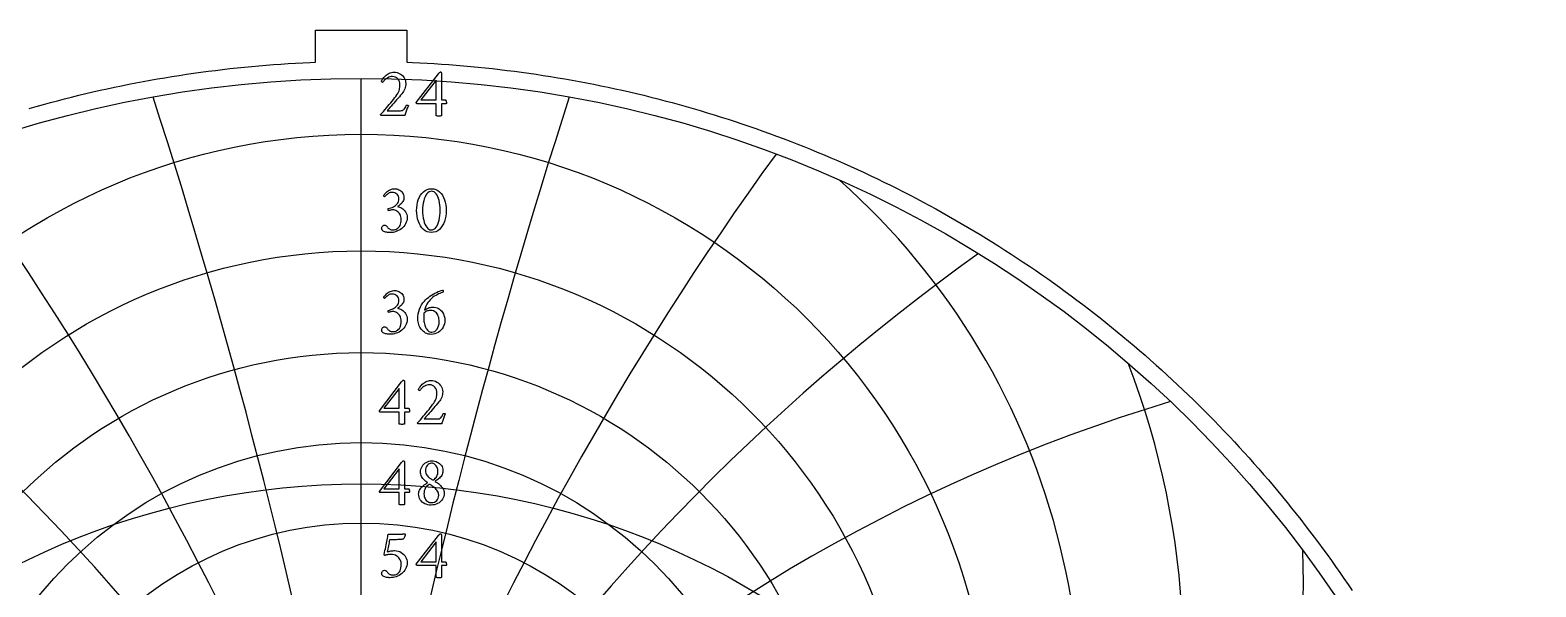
# Model space of a CAD drawing. Header units: millimetres. Extents: x -71 to 71, y -71 to 73.
# Drawn here: x -19.8 to 70.2, y 39.8 to 73.1 of the extents above; entities that cross this region are included whole.
import ezdxf

# ---------------------------------------------------------------- set-up
doc = ezdxf.new("R2010")
doc.units = ezdxf.units.MM
for name, color, linetype in [('CUT_OUTER', 1, 'Continuous'), ('ENGRAVE', 7, 'Continuous'), ('ENGRAVE_FINE', 8, 'Continuous'), ('TEXT', 5, 'Continuous')]:
    doc.layers.add(name, color=color, linetype=linetype)

msp = doc.modelspace()

# ---------------------------------------------------------------- linework, layer by layer
at = {"layer": 'CUT_OUTER'}
msp.add_lwpolyline([(-19.8362, 68.4019), (-19.4161, 68.5223), (-18.9953, 68.6401), (-18.5738, 68.7554), (-18.1515, 68.8681), (-17.7286, 68.9781), (-17.305, 69.0856), (-16.8808, 69.1905), (-16.456, 69.2928), (-16.0305, 69.3925), (-15.6044, 69.4895), (-15.1777, 69.5839), (-14.7505, 69.6758), (-14.3227, 69.765), (-13.8943, 69.8515), (-13.4655, 69.9355), (-13.0361, 70.0168), (-12.6062, 70.0954), (-12.1759, 70.1715), (-11.7451, 70.2449), (-11.3139, 70.3156), (-10.8822, 70.3837), (-10.4501, 70.4492), (-10.0177, 70.5119), (-9.5848, 70.5721), (-9.1516, 70.6296), (-8.7181, 70.6844), (-8.2842, 70.7366), (-7.85, 70.7861), (-7.4155, 70.8329), (-6.9808, 70.8771), (-6.5458, 70.9186), (-6.1105, 70.9574), (-5.675, 70.9935), (-5.2393, 71.027), (-4.8034, 71.0578), (-4.3673, 71.086), (-3.931, 71.1114), (-3.4946, 71.1342), (-3.0581, 71.1543), (-2.73, 71.1674), (-2.73, 73.092), (2.73, 73.092), (2.73, 71.1674), (3.0581, 71.1543), (3.4946, 71.1342), (3.931, 71.1114), (4.3673, 71.086), (4.8034, 71.0578), (5.2393, 71.027), (5.675, 70.9935), (6.1105, 70.9574), (6.5458, 70.9186), (6.9808, 70.8771), (7.4155, 70.8329), (7.85, 70.7861), (8.2842, 70.7366), (8.7181, 70.6844), (9.1516, 70.6296), (9.5848, 70.5721), (10.0177, 70.5119), (10.4501, 70.4492), (10.8822, 70.3837), (11.3139, 70.3156), (11.7451, 70.2449), (12.1759, 70.1715), (12.6062, 70.0954), (13.0361, 70.0168), (13.4655, 69.9355), (13.8943, 69.8515), (14.3227, 69.765), (14.7505, 69.6758), (15.1777, 69.5839), (15.6044, 69.4895), (16.0305, 69.3925), (16.456, 69.2928), (16.8808, 69.1905), (17.305, 69.0856), (17.7286, 68.9781), (18.1515, 68.8681), (18.5738, 68.7554), (18.9953, 68.6401), (19.4161, 68.5223), (19.8362, 68.4019), (20.2555, 68.2789), (20.6741, 68.1533), (21.0919, 68.0252), (21.5089, 67.8945), (21.9251, 67.7612), (22.3404, 67.6254), (22.7549, 67.487), (23.1686, 67.3462), (23.5814, 67.2027), (23.9933, 67.0568), (24.4043, 66.9083), (24.8144, 66.7573), (25.2235, 66.6038), (25.6317, 66.4477), (26.039, 66.2892), (26.4452, 66.1282), (26.8505, 65.9647), (27.2547, 65.7987), (27.6579, 65.6302), (28.0601, 65.4593), (28.4612, 65.2859), (28.8613, 65.11), (29.2603, 64.9317), (29.6581, 64.7509), (30.0549, 64.5677), (30.4505, 64.3821), (30.8449, 64.1941), (31.2382, 64.0036), (31.6304, 63.8107), (32.0213, 63.6154), (32.4111, 63.4178), (32.7996, 63.2177), (33.1868, 63.0152), (33.5729, 62.8104), (33.9576, 62.6033), (34.3411, 62.3937), (34.7233, 62.1818), (35.1042, 61.9676), (35.4838, 61.751), (35.862, 61.5321), (36.2389, 61.3109), (36.6144, 61.0874), (36.9885, 60.8616), (37.3613, 60.6335), (37.7326, 60.4031), (38.1025, 60.1705), (38.471, 59.9355), (38.838, 59.6984), (39.2036, 59.4589), (39.5677, 59.2173), (39.9303, 58.9734), (40.2914, 58.7273), (40.651, 58.4789), (41.0091, 58.2284), (41.3656, 57.9757), (41.7205, 57.7208), (42.0739, 57.4637), (42.4257, 57.2044), (42.7759, 56.943), (43.1245, 56.6795), (43.4715, 56.4138), (43.8168, 56.146), (44.1605, 55.8761), (44.5025, 55.6041), (44.8428, 55.33), (45.1815, 55.0538), (45.5184, 54.7755), (45.8537, 54.4952), (46.1872, 54.2128), (46.519, 53.9284), (46.849, 53.642), (47.1773, 53.3535), (47.5037, 53.063), (47.8284, 52.7705), (48.1513, 52.4761), (48.4724, 52.1796), (48.7917, 51.8812), (49.1091, 51.5809), (49.4246, 51.2786), (49.7384, 50.9743), (50.0502, 50.6682), (50.3601, 50.3601), (50.6682, 50.0502), (50.9743, 49.7384), (51.2786, 49.4246), (51.5809, 49.1091), (51.8812, 48.7917), (52.1796, 48.4724), (52.4761, 48.1513), (52.7705, 47.8284), (53.063, 47.5037), (53.3535, 47.1773), (53.642, 46.849), (53.9284, 46.519), (54.2128, 46.1872), (54.4952, 45.8537), (54.7755, 45.5184), (55.0538, 45.1815), (55.33, 44.8428), (55.6041, 44.5025), (55.8761, 44.1605), (56.146, 43.8168), (56.4138, 43.4715), (56.6795, 43.1245), (56.943, 42.7759), (57.2044, 42.4257), (57.4637, 42.0739), (57.7208, 41.7205), (57.9757, 41.3656), (58.2284, 41.0091), (58.4789, 40.651), (58.7273, 40.2914), (58.9734, 39.9303), (59.2173, 39.5677)], dxfattribs=at)
at = {"layer": 'ENGRAVE'}
msp.add_lwpolyline([(0, -70.2), (0, 70.2)], dxfattribs=at)
for centre, radius in [((0, 0), 70.2), ((0, 29.172), 37.6888), ((0, 26.9182), 32.9679), ((0, 25.0933), 28.7098), ((0, 23.6101), 24.8134), ((0, 0), 45.9522), ((0, 22.4051), 21.2018)]:
    msp.add_circle(centre, radius, dxfattribs=at)
for centre, radius, start, end in [((0, 31.9775), 43.0096, 131.640882, 48.359118), ((0, 35.5109), 49.1225, 158.934283, 21.065717), ((0, 40.0341), 56.3066, 178.031366, 1.968634)]:
    msp.add_arc(centre, radius, start, end, dxfattribs=at)
at = {"layer": 'ENGRAVE_FINE'}
for centre, radius, start, end in [((-368.555, -45.9522), 374.2406, 4.150866, 17.902688), ((-368.555, -45.9522), 374.2406, 4.150866, 17.902688), ((368.555, -45.9522), 374.2406, 162.097312, 175.849134), ((368.555, -45.9522), 374.2406, 162.097312, 175.849134), ((-178.5481, -45.9522), 190.0069, 8.354592, 35.979906), ((-178.5481, -45.9522), 190.0069, 8.354592, 35.979906), ((178.5481, -45.9522), 190.0069, 144.020094, 171.645408), ((178.5481, -45.9522), 190.0069, 144.020094, 171.645408), ((-112.5594, -45.9522), 129.9724, 12.666469, 54.396525), ((-112.5594, -45.9522), 129.9724, 12.666469, 54.396525), ((112.5594, -45.9522), 129.9724, 125.603475, 167.333531), ((112.5594, -45.9522), 129.9724, 125.603475, 167.333531), ((-77.4475, -45.9522), 101.1006, 17.146853, 73.284845), ((-77.4475, -45.9522), 101.1006, 17.146853, 73.284845), ((77.4475, -45.9522), 101.1006, 106.715155, 162.853147), ((77.4475, -45.9522), 101.1006, 106.715155, 162.853147)]:
    msp.add_arc(centre, radius, start, end, dxfattribs=at)
at = {"layer": 'TEXT'}
for points in [[(2.8189, 68.5824), (2.7979, 68.5309), (2.7764, 68.476), (2.7543, 68.4177), (2.7318, 68.3561), (2.7094, 68.294), (2.6882, 68.2342), (2.6679, 68.1767), (2.6487, 68.1215), (2.6316, 68.072), (2.6176, 68.0312), (2.6067, 67.9993), (2.5989, 67.9762), (1.1957, 67.9762), (1.1893, 67.981), (1.1827, 67.9871), (1.1758, 67.9945), (1.1687, 68.0032), (1.1623, 68.0122), (1.1578, 68.0203), (1.1551, 68.0277), (1.1541, 68.0344), (1.2398, 68.1309), (1.3264, 68.2295), (1.4141, 68.3302), (1.5029, 68.4329), (1.5911, 68.5364), (1.6773, 68.6395), (1.7613, 68.7419), (1.8433, 68.8439), (1.9214, 68.9436), (1.9938, 69.039), (2.0605, 69.1304), (2.1215, 69.2176), (2.1782, 69.306), (2.2237, 69.3888), (2.2581, 69.4659), (2.2813, 69.5372), (2.2968, 69.6065), (2.3078, 69.6774), (2.3144, 69.7497), (2.3166, 69.8237), (2.3087, 69.9233), (2.2849, 70.0147), (2.2454, 70.0977), (2.19, 70.1724), (2.1224, 70.2342), (2.0462, 70.2783), (1.9615, 70.3048), (1.8682, 70.3136), (1.7899, 70.3092), (1.7167, 70.2959), (1.6487, 70.2739), (1.5859, 70.243), (1.5286, 70.2069), (1.4769, 70.1693), (1.431, 70.1301), (1.3908, 70.0894), (1.3565, 70.0505), (1.3285, 70.0167), (1.3067, 69.9882), (1.2912, 69.9649), (1.2786, 69.9665), (1.2657, 69.9716), (1.2526, 69.98), (1.2393, 69.9918), (1.2275, 70.0044), (1.219, 70.0152), (1.214, 70.0241), (1.2123, 70.0313), (1.2212, 70.0532), (1.2356, 70.0816), (1.2555, 70.1165), (1.2808, 70.1579), (1.3115, 70.2031), (1.3477, 70.2492), (1.3894, 70.2965), (1.4365, 70.3447), (1.4882, 70.3917), (1.5439, 70.435), (1.6034, 70.4747), (1.6669, 70.5108), (1.7342, 70.5408), (1.8054, 70.5622), (1.8806, 70.575), (1.9596, 70.5793), (2.0549, 70.5732), (2.1459, 70.5549), (2.2324, 70.5244), (2.3145, 70.4817), (2.3903, 70.4294), (2.4578, 70.3702), (2.5169, 70.3039), (2.5678, 70.2306), (2.6086, 70.1525), (2.6378, 70.0718), (2.6553, 69.9885), (2.6612, 69.9026), (2.6573, 69.8167), (2.6456, 69.7334), (2.6262, 69.6527), (2.5989, 69.5746), (2.5649, 69.4991), (2.5252, 69.4262), (2.4798, 69.3559), (2.4287, 69.2881), (2.3562, 69.1995), (2.2798, 69.1081), (2.1994, 69.0137), (2.1152, 68.9166), (2.0303, 68.8195), (1.9476, 68.7256), (1.8673, 68.6348), (1.7893, 68.5471), (1.7164, 68.4652), (1.6513, 68.3919), (1.594, 68.3272), (1.5444, 68.271), (2.3498, 68.271), (2.4073, 68.2758), (2.4593, 68.2902), (2.5059, 68.3142), (2.547, 68.3478), (2.5848, 68.3913), (2.6212, 68.4448), (2.6564, 68.5085), (2.6902, 68.5824), (2.6962, 68.5933), (2.7058, 68.601), (2.719, 68.6057), (2.7359, 68.6073), (2.7432, 68.6068), (2.7525, 68.6052), (2.7639, 68.6026), (2.7774, 68.599), (2.7909, 68.5948), (2.8023, 68.5907), (2.8117, 68.5865), (2.8189, 68.5824)], [(4.7328, 70.5876), (4.7483, 70.586), (4.7614, 70.5814), (4.7721, 70.5736), (4.7806, 70.5627), (4.7869, 70.5502), (4.7915, 70.5378), (4.7942, 70.5253), (4.7951, 70.5129), (4.7951, 68.9145), (5.0359, 68.9145), (5.046, 68.9114), (5.0556, 68.902), (5.0647, 68.8865), (5.0733, 68.8647), (5.0805, 68.8387), (5.0857, 68.8107), (5.0888, 68.7806), (5.0899, 68.7484), (5.0891, 68.7272), (5.0868, 68.709), (5.0829, 68.6939), (5.0774, 68.682), (4.7951, 68.682), (4.7951, 67.9721), (4.7934, 67.9714), (4.7884, 67.9695), (4.7799, 67.9662), (4.7681, 67.9617), (4.7488, 67.9572), (4.7178, 67.9539), (4.6751, 67.952), (4.6207, 67.9513), (4.5572, 67.9534), (4.5118, 67.9596), (4.4845, 67.97), (4.4754, 67.9845), (4.4754, 68.682), (3.3337, 68.682), (3.324, 68.6889), (3.3156, 68.6971), (3.3084, 68.7065), (3.3026, 68.7173), (3.2981, 68.7283), (3.2948, 68.7386), (3.2929, 68.748), (3.2922, 68.7567), (4.6124, 70.4838), (4.6239, 70.4972), (4.6374, 70.5123), (4.6529, 70.5293), (4.6706, 70.5482), (4.6885, 70.5654), (4.7048, 70.5777), (4.7196, 70.5851), (4.7328, 70.5876)], [(4.4754, 70.1019), (3.5662, 68.9145), (4.4754, 68.9145)], [(2.0218, 63.6045), (2.075, 63.6007), (2.1308, 63.5895), (2.1892, 63.5706), (2.2502, 63.5443), (2.3102, 63.5107), (2.3659, 63.4701), (2.4171, 63.4225), (2.464, 63.3679), (2.503, 63.3066), (2.5309, 63.2392), (2.5477, 63.1655), (2.5532, 63.0856), (2.5492, 63.0225), (2.5372, 62.962), (2.517, 62.9042), (2.4889, 62.8489), (2.4552, 62.7968), (2.4183, 62.7482), (2.3784, 62.7033), (2.3353, 62.6621), (2.2918, 62.6247), (2.2507, 62.5915), (2.2119, 62.5624), (2.1754, 62.5375), (2.2346, 62.5253), (2.2958, 62.5054), (2.3592, 62.4776), (2.4245, 62.4421), (2.4885, 62.3988), (2.5475, 62.3481), (2.6016, 62.2899), (2.6508, 62.2241), (2.6917, 62.1508), (2.7209, 62.07), (2.7384, 61.9816), (2.7442, 61.8857), (2.7386, 61.7844), (2.7219, 61.688), (2.694, 61.5966), (2.655, 61.51), (2.6067, 61.4291), (2.5512, 61.3543), (2.4884, 61.2858), (2.4183, 61.2236), (2.3424, 61.1679), (2.2621, 61.1192), (2.1774, 61.0776), (2.0883, 61.043), (1.9964, 61.0157), (1.9035, 60.9963), (1.8096, 60.9846), (1.7146, 60.9807), (1.6727, 60.9821), (1.6259, 60.9864), (1.5741, 60.9935), (1.5174, 61.0035), (1.4597, 61.0166), (1.4048, 61.0331), (1.3528, 61.0529), (1.3036, 61.0762), (1.2943, 61.0845), (1.2828, 61.0969), (1.2694, 61.1135), (1.2538, 61.1343), (1.2393, 61.1574), (1.2289, 61.181), (1.2226, 61.2051), (1.2206, 61.2298), (1.2238, 61.2713), (1.2335, 61.3087), (1.2498, 61.3419), (1.2725, 61.3709), (1.2993, 61.3945), (1.328, 61.4114), (1.3585, 61.4215), (1.3908, 61.4249), (1.4301, 61.4209), (1.465, 61.4088), (1.4955, 61.3887), (1.5216, 61.3606), (1.5456, 61.3293), (1.5698, 61.2998), (1.5943, 61.2722), (1.6191, 61.2464), (1.6496, 61.2195), (1.683, 61.1971), (1.7192, 61.1791), (1.7582, 61.1654), (1.7986, 61.1554), (1.8386, 61.1483), (1.8785, 61.144), (1.918, 61.1426), (1.9721, 61.1464), (2.0265, 61.1576), (2.0811, 61.1765), (2.136, 61.2028), (2.1888, 61.2378), (2.2372, 61.2827), (2.2812, 61.3375), (2.3208, 61.4021), (2.3534, 61.4775), (2.3768, 61.5645), (2.3908, 61.6632), (2.3955, 61.7736), (2.3908, 61.8542), (2.3768, 61.9298), (2.3534, 62.0006), (2.3208, 62.0663), (2.2807, 62.1264), (2.2351, 62.18), (2.1841, 62.2271), (2.1277, 62.2677), (2.0676, 62.3004), (2.0057, 62.3237), (1.942, 62.3377), (1.8765, 62.3424), (1.8432, 62.3411), (1.8096, 62.3372), (1.7757, 62.3307), (1.7416, 62.3217), (1.7093, 62.3121), (1.6809, 62.304), (1.6564, 62.2975), (1.6357, 62.2926), (1.6248, 62.31), (1.6171, 62.3289), (1.6124, 62.3494), (1.6108, 62.3715), (1.6113, 62.385), (1.6129, 62.3964), (1.6155, 62.4057), (1.6191, 62.413), (1.699, 62.434), (1.7769, 62.4597), (1.8527, 62.4901), (1.9263, 62.5251), (1.9955, 62.5652), (2.0576, 62.6107), (2.1128, 62.6617), (2.1609, 62.7181), (2.2, 62.7808), (2.2279, 62.8505), (2.2446, 62.9271), (2.2502, 63.0108), (2.2432, 63.0884), (2.2222, 63.1592), (2.1871, 63.2233), (2.1381, 63.2807), (2.0781, 63.3279), (2.0104, 63.3616), (1.9349, 63.3819), (1.8516, 63.3886), (1.7893, 63.3849), (1.7312, 63.3736), (1.6773, 63.3548), (1.6274, 63.3284), (1.5822, 63.2981), (1.5418, 63.2672), (1.5064, 63.2358), (1.4759, 63.2039), (1.4501, 63.1747), (1.4287, 63.1515), (1.4117, 63.1342), (1.3991, 63.1229), (1.3908, 63.1247), (1.3825, 63.1302), (1.3742, 63.1393), (1.3659, 63.152), (1.3586, 63.1665), (1.3534, 63.181), (1.3503, 63.1956), (1.3493, 63.2101), (1.3826, 63.2575), (1.4204, 63.304), (1.4625, 63.3498), (1.5091, 63.3948), (1.5598, 63.4377), (1.6145, 63.4768), (1.673, 63.5124), (1.7354, 63.5443), (1.8015, 63.5706), (1.8713, 63.5895), (1.9448, 63.6007), (2.0218, 63.6045)], [(4.1931, 63.6004), (4.3308, 63.5892), (4.4573, 63.5557), (4.5726, 63.4999), (4.6768, 63.4218), (4.7694, 63.3252), (4.8501, 63.2137), (4.9189, 63.0875), (4.9757, 62.9465), (5.0202, 62.7945), (5.052, 62.6356), (5.0711, 62.4697), (5.0774, 62.2967), (5.0709, 62.1238), (5.0515, 61.9579), (5.019, 61.7989), (4.9736, 61.647), (4.9159, 61.5059), (4.8465, 61.3792), (4.7654, 61.2671), (4.6726, 61.1696), (4.5687, 61.0906), (4.4542, 61.0341), (4.329, 61.0003), (4.1931, 60.989), (4.0608, 61.0003), (3.9378, 61.0341), (3.8242, 61.0906), (3.7198, 61.1696), (3.626, 61.2671), (3.5439, 61.3792), (3.4735, 61.5059), (3.4147, 61.647), (3.3684, 61.7989), (3.3353, 61.9579), (3.3155, 62.1238), (3.3088, 62.2967), (3.3153, 62.4697), (3.3348, 62.6356), (3.3672, 62.7945), (3.4126, 62.9465), (3.4705, 63.0875), (3.5403, 63.2137), (3.622, 63.3252), (3.7157, 63.4218), (3.8203, 63.4999), (3.9347, 63.5557), (4.059, 63.5892), (4.1931, 63.6004)], [(4.2139, 63.4509), (4.1318, 63.4412), (4.0556, 63.412), (3.9854, 63.3633), (3.9212, 63.2952), (3.8635, 63.2107), (3.8127, 63.1131), (3.769, 63.0021), (3.7323, 62.878), (3.7032, 62.7436), (3.6825, 62.6019), (3.67, 62.453), (3.6659, 62.2967), (3.67, 62.1422), (3.6825, 61.9942), (3.7032, 61.8527), (3.7323, 61.7176), (3.7685, 61.5924), (3.8107, 61.4804), (3.8588, 61.3817), (3.9129, 61.2962), (3.9722, 61.2272), (4.0359, 61.1779), (4.104, 61.1483), (4.1765, 61.1384), (4.264, 61.1486), (4.3436, 61.1789), (4.4155, 61.2295), (4.4796, 61.3004), (4.536, 61.3881), (4.5849, 61.4893), (4.6263, 61.6039), (4.6602, 61.7321), (4.6865, 61.8699), (4.7053, 62.0134), (4.7166, 62.1626), (4.7204, 62.3175), (4.7164, 62.4733), (4.7043, 62.6211), (4.6842, 62.7608), (4.656, 62.8925), (4.6207, 63.0137), (4.5792, 63.1219), (4.5315, 63.2171), (4.4775, 63.2994), (4.4182, 63.3657), (4.3545, 63.413), (4.2864, 63.4414), (4.2139, 63.4509)], [(2.0218, 57.5215), (2.075, 57.5178), (2.1308, 57.5065), (2.1892, 57.4877), (2.2502, 57.4613), (2.3102, 57.4277), (2.3659, 57.3871), (2.4171, 57.3395), (2.464, 57.2849), (2.503, 57.2237), (2.5309, 57.1562), (2.5477, 57.0825), (2.5532, 57.0026), (2.5492, 56.9395), (2.5372, 56.8791), (2.517, 56.8212), (2.4889, 56.766), (2.4552, 56.7138), (2.4183, 56.6653), (2.3784, 56.6204), (2.3353, 56.5791), (2.2918, 56.5418), (2.2507, 56.5086), (2.2119, 56.4795), (2.1754, 56.4546), (2.2346, 56.4424), (2.2958, 56.4224), (2.3592, 56.3946), (2.4245, 56.3591), (2.4885, 56.3159), (2.5475, 56.2652), (2.6016, 56.2069), (2.6508, 56.1411), (2.6917, 56.0678), (2.7209, 55.987), (2.7384, 55.8987), (2.7442, 55.8028), (2.7386, 55.7015), (2.7219, 55.6051), (2.694, 55.5136), (2.655, 55.4271), (2.6067, 55.3461), (2.5512, 55.2714), (2.4884, 55.2029), (2.4183, 55.1406), (2.3424, 55.0849), (2.2621, 55.0363), (2.1774, 54.9946), (2.0883, 54.96), (1.9964, 54.9328), (1.9035, 54.9133), (1.8096, 54.9016), (1.7146, 54.8977), (1.6727, 54.8992), (1.6259, 54.9034), (1.5741, 54.9106), (1.5174, 54.9206), (1.4597, 54.9337), (1.4048, 54.9501), (1.3528, 54.97), (1.3036, 54.9932), (1.2943, 55.0015), (1.2828, 55.014), (1.2694, 55.0306), (1.2538, 55.0513), (1.2393, 55.0744), (1.2289, 55.098), (1.2226, 55.1222), (1.2206, 55.1468), (1.2238, 55.1883), (1.2335, 55.2257), (1.2498, 55.2589), (1.2725, 55.288), (1.2993, 55.3116), (1.328, 55.3285), (1.3585, 55.3386), (1.3908, 55.342), (1.4301, 55.3379), (1.465, 55.3259), (1.4955, 55.3058), (1.5216, 55.2776), (1.5456, 55.2463), (1.5698, 55.2169), (1.5943, 55.1892), (1.6191, 55.1634), (1.6496, 55.1366), (1.683, 55.1141), (1.7192, 55.0961), (1.7582, 55.0825), (1.7986, 55.0725), (1.8386, 55.0653), (1.8785, 55.0611), (1.918, 55.0596), (1.9721, 55.0634), (2.0265, 55.0747), (2.0811, 55.0935), (2.136, 55.1198), (2.1888, 55.1549), (2.2372, 55.1998), (2.2812, 55.2545), (2.3208, 55.3191), (2.3534, 55.3945), (2.3768, 55.4815), (2.3908, 55.5803), (2.3955, 55.6907), (2.3908, 55.7713), (2.3768, 55.8469), (2.3534, 55.9176), (2.3208, 55.9834), (2.2807, 56.0434), (2.2351, 56.097), (2.1841, 56.1441), (2.1277, 56.1847), (2.0676, 56.2174), (2.0057, 56.2408), (1.942, 56.2548), (1.8765, 56.2595), (1.8432, 56.2582), (1.8096, 56.2543), (1.7757, 56.2478), (1.7416, 56.2387), (1.7093, 56.2291), (1.6809, 56.2211), (1.6564, 56.2146), (1.6357, 56.2096), (1.6248, 56.227), (1.6171, 56.246), (1.6124, 56.2665), (1.6108, 56.2885), (1.6113, 56.302), (1.6129, 56.3134), (1.6155, 56.3228), (1.6191, 56.33), (1.699, 56.3511), (1.7769, 56.3767), (1.8527, 56.4071), (1.9263, 56.4421), (1.9955, 56.4822), (2.0576, 56.5278), (2.1128, 56.5787), (2.1609, 56.6352), (2.2, 56.6978), (2.2279, 56.7675), (2.2446, 56.8442), (2.2502, 56.9279), (2.2432, 57.0054), (2.2222, 57.0763), (2.1871, 57.1404), (2.1381, 57.1977), (2.0781, 57.2449), (2.0104, 57.2787), (1.9349, 57.2989), (1.8516, 57.3057), (1.7893, 57.3019), (1.7312, 57.2906), (1.6773, 57.2718), (1.6274, 57.2455), (1.5822, 57.2151), (1.5418, 57.1842), (1.5064, 57.1528), (1.4759, 57.1209), (1.4501, 57.0917), (1.4287, 57.0685), (1.4117, 57.0512), (1.3991, 57.04), (1.3908, 57.0418), (1.3825, 57.0472), (1.3742, 57.0563), (1.3659, 57.069), (1.3586, 57.0836), (1.3534, 57.0981), (1.3503, 57.1126), (1.3493, 57.1271), (1.3826, 57.1745), (1.4204, 57.2211), (1.4625, 57.2669), (1.5091, 57.3119), (1.5598, 57.3547), (1.6145, 57.3939), (1.673, 57.4294), (1.7354, 57.4613), (1.8015, 57.4877), (1.8713, 57.5065), (1.9448, 57.5178), (2.0218, 57.5215)], [(4.2596, 56.521), (4.3611, 56.5161), (4.4542, 56.5013), (4.5386, 56.4766), (4.6145, 56.4421), (4.6825, 56.4), (4.7432, 56.3523), (4.7967, 56.2993), (4.8429, 56.2408), (4.8824, 56.1788), (4.916, 56.1152), (4.9437, 56.0501), (4.9653, 55.9834), (4.9817, 55.9176), (4.9934, 55.8552), (5.0004, 55.7962), (5.0027, 55.7405), (4.9958, 55.6304), (4.9752, 55.5241), (4.9408, 55.4217), (4.8927, 55.3233), (4.833, 55.2314), (4.764, 55.1489), (4.6856, 55.0757), (4.5979, 55.0119), (4.5026, 54.9601), (4.4012, 54.9232), (4.2939, 54.901), (4.1807, 54.8936), (4.0915, 54.8986), (4.0068, 54.9138), (3.9265, 54.9391), (3.8506, 54.9745), (3.7797, 55.0183), (3.7141, 55.0685), (3.6541, 55.1252), (3.5994, 55.1883), (3.5505, 55.2567), (3.5076, 55.329), (3.4706, 55.4051), (3.4396, 55.4852), (3.4151, 55.567), (3.3976, 55.6487), (3.3871, 55.73), (3.3836, 55.8111), (3.3898, 55.9647), (3.4085, 56.1142), (3.4396, 56.2595), (3.4832, 56.4006), (3.5387, 56.5353), (3.6057, 56.6611), (3.684, 56.7781), (3.7738, 56.8864), (3.8492, 56.9637), (3.93, 57.0379), (4.0163, 57.109), (4.108, 57.177), (4.203, 57.2411), (4.299, 57.3005), (4.396, 57.3552), (4.4941, 57.4053), (4.591, 57.4497), (4.6846, 57.4873), (4.7747, 57.5182), (4.8615, 57.5423), (4.8748, 57.5393), (4.8854, 57.5304), (4.8935, 57.5154), (4.8989, 57.4946), (4.9025, 57.4724), (4.9051, 57.4536), (4.9067, 57.4381), (4.9072, 57.4261), (4.8407, 57.4032), (4.7697, 57.3762), (4.6943, 57.3451), (4.6145, 57.3098), (4.5324, 57.2693), (4.45, 57.2226), (4.3674, 57.1697), (4.2845, 57.1105), (4.2035, 57.0442), (4.1267, 56.9699), (4.0541, 56.8875), (3.9855, 56.7971), (3.923, 56.6976), (3.8683, 56.588), (3.8213, 56.4682), (3.7821, 56.3383), (3.8376, 56.3795), (3.8963, 56.4157), (3.958, 56.4469), (4.0229, 56.4733), (4.0875, 56.4942), (4.1485, 56.5091), (4.2058, 56.518), (4.2596, 56.521)], [(3.7489, 56.1598), (3.745, 56.1263), (3.7416, 56.0924), (3.7388, 56.0578), (3.7365, 56.0228), (3.7346, 55.9875), (3.7333, 55.9522), (3.7326, 55.9169), (3.7323, 55.8817), (3.7341, 55.8124), (3.7396, 55.7415), (3.7486, 55.6691), (3.7614, 55.5952), (3.7778, 55.5218), (3.7982, 55.4509), (3.8225, 55.3827), (3.8506, 55.317), (3.8827, 55.2557), (3.9186, 55.2003), (3.9584, 55.1508), (4.0022, 55.1074), (4.0496, 55.072), (4.1008, 55.0467), (4.1555, 55.0315), (4.2139, 55.0264), (4.307, 55.0378), (4.3914, 55.0721), (4.4669, 55.1292), (4.5336, 55.2091), (4.5881, 55.3061), (4.627, 55.4146), (4.6503, 55.5345), (4.6581, 55.6658), (4.6549, 55.7514), (4.6451, 55.8339), (4.6289, 55.9133), (4.6062, 55.9896), (4.5765, 56.0607), (4.5393, 56.1245), (4.4945, 56.1811), (4.4422, 56.2304), (4.3818, 56.2704), (4.3125, 56.2989), (4.2344, 56.316), (4.1475, 56.3217), (4.1027, 56.32), (4.0556, 56.315), (4.0062, 56.3066), (3.9544, 56.2947), (3.9019, 56.2762), (3.8501, 56.2475), (3.7991, 56.2087), (3.7489, 56.1598)], [(2.5242, 52.1503), (2.5396, 52.1487), (2.5527, 52.144), (2.5635, 52.1362), (2.5719, 52.1253), (2.5783, 52.1129), (2.5828, 52.1004), (2.5855, 52.088), (2.5865, 52.0755), (2.5865, 50.4772), (2.8272, 50.4772), (2.8374, 50.474), (2.847, 50.4647), (2.8561, 50.4491), (2.8646, 50.4273), (2.8719, 50.4014), (2.8771, 50.3734), (2.8802, 50.3433), (2.8812, 50.3111), (2.8804, 50.2898), (2.8781, 50.2716), (2.8742, 50.2566), (2.8688, 50.2447), (2.5865, 50.2447), (2.5865, 49.5347), (2.5848, 49.5341), (2.5797, 49.5321), (2.5713, 49.5289), (2.5595, 49.5244), (2.5401, 49.5198), (2.5091, 49.5166), (2.4664, 49.5146), (2.4121, 49.514), (2.3485, 49.5161), (2.3031, 49.5223), (2.2759, 49.5327), (2.2668, 49.5472), (2.2668, 50.2447), (1.1251, 50.2447), (1.1154, 50.2515), (1.1069, 50.2597), (1.0998, 50.2692), (1.0939, 50.28), (1.0894, 50.291), (1.0862, 50.3012), (1.0842, 50.3107), (1.0836, 50.3194), (2.4038, 52.0465), (2.4152, 52.0598), (2.4287, 52.075), (2.4443, 52.092), (2.4619, 52.1108), (2.4798, 52.1281), (2.4962, 52.1404), (2.5109, 52.1478), (2.5242, 52.1503)], [(2.2668, 51.6645), (1.3576, 50.4772), (2.2668, 50.4772)], [(5.0276, 50.145), (5.0066, 50.0935), (4.985, 50.0386), (4.963, 49.9804), (4.9404, 49.9188), (4.9181, 49.8566), (4.8968, 49.7968), (4.8766, 49.7393), (4.8574, 49.6842), (4.8403, 49.6346), (4.8262, 49.5939), (4.8154, 49.562), (4.8076, 49.5389), (3.4043, 49.5389), (3.398, 49.5437), (3.3913, 49.5498), (3.3845, 49.5572), (3.3773, 49.5659), (3.371, 49.5748), (3.3664, 49.583), (3.3637, 49.5904), (3.3628, 49.597), (3.4484, 49.6935), (3.5351, 49.7921), (3.6228, 49.8928), (3.7115, 49.9956), (3.7998, 50.0991), (3.8859, 50.2021), (3.97, 50.3046), (4.052, 50.4066), (4.1301, 50.5062), (4.2025, 50.6017), (4.2692, 50.693), (4.3301, 50.7802), (4.3868, 50.8687), (4.4324, 50.9515), (4.4667, 51.0285), (4.49, 51.0999), (4.5054, 51.1692), (4.5164, 51.24), (4.5231, 51.3124), (4.5253, 51.3864), (4.5173, 51.486), (4.4936, 51.5773), (4.454, 51.6604), (4.3986, 51.7351), (4.331, 51.7968), (4.2549, 51.841), (4.1702, 51.8674), (4.0769, 51.8762), (3.9985, 51.8718), (3.9253, 51.8586), (3.8574, 51.8365), (3.7946, 51.8057), (3.7372, 51.7696), (3.6856, 51.732), (3.6397, 51.6928), (3.5994, 51.6521), (3.5652, 51.6131), (3.5372, 51.5794), (3.5154, 51.5509), (3.4998, 51.5275), (3.4872, 51.5292), (3.4744, 51.5343), (3.4613, 51.5427), (3.4479, 51.5545), (3.4361, 51.5671), (3.4277, 51.5779), (3.4226, 51.5868), (3.4209, 51.5939), (3.4299, 51.6159), (3.4443, 51.6443), (3.4641, 51.6792), (3.4894, 51.7206), (3.5202, 51.7657), (3.5564, 51.8119), (3.598, 51.8591), (3.6451, 51.9074), (3.6969, 51.9544), (3.7525, 51.9977), (3.8121, 52.0374), (3.8755, 52.0734), (3.9429, 52.1034), (4.0141, 52.1248), (4.0892, 52.1377), (4.1682, 52.142), (4.2636, 52.1359), (4.3545, 52.1176), (4.4411, 52.0871), (4.5232, 52.0444), (4.5989, 51.9921), (4.6664, 51.9328), (4.7256, 51.8665), (4.7764, 51.7932), (4.8173, 51.7151), (4.8465, 51.6344), (4.864, 51.5511), (4.8698, 51.4652), (4.8659, 51.3794), (4.8543, 51.2961), (4.8348, 51.2154), (4.8076, 51.1373), (4.7736, 51.0618), (4.7339, 50.9888), (4.6885, 50.9185), (4.6374, 50.8508), (4.5648, 50.7622), (4.4884, 50.6707), (4.4081, 50.5764), (4.3239, 50.4792), (4.2389, 50.3822), (4.1563, 50.2883), (4.076, 50.1974), (3.998, 50.1097), (3.9251, 50.0279), (3.86, 49.9546), (3.8026, 49.8898), (3.7531, 49.8337), (4.5585, 49.8337), (4.6159, 49.8385), (4.668, 49.8529), (4.7145, 49.8769), (4.7557, 49.9105), (4.7934, 49.9539), (4.8299, 50.0075), (4.865, 50.0712), (4.8989, 50.145), (4.9049, 50.1559), (4.9145, 50.1637), (4.9277, 50.1684), (4.9446, 50.1699), (4.9518, 50.1694), (4.9612, 50.1679), (4.9726, 50.1653), (4.9861, 50.1616), (4.9996, 50.1575), (5.011, 50.1533), (5.0203, 50.1492), (5.0276, 50.145)], [(2.5242, 47.3338), (2.5396, 47.3322), (2.5527, 47.3275), (2.5635, 47.3197), (2.5719, 47.3088), (2.5783, 47.2964), (2.5828, 47.2839), (2.5855, 47.2715), (2.5865, 47.259), (2.5865, 45.6607), (2.8272, 45.6607), (2.8374, 45.6575), (2.847, 45.6482), (2.8561, 45.6326), (2.8646, 45.6108), (2.8719, 45.5849), (2.8771, 45.5569), (2.8802, 45.5268), (2.8812, 45.4946), (2.8804, 45.4733), (2.8781, 45.4551), (2.8742, 45.4401), (2.8688, 45.4282), (2.5865, 45.4282), (2.5865, 44.7182), (2.5848, 44.7176), (2.5797, 44.7156), (2.5713, 44.7124), (2.5595, 44.7079), (2.5401, 44.7033), (2.5091, 44.7001), (2.4664, 44.6981), (2.4121, 44.6975), (2.3485, 44.6996), (2.3031, 44.7058), (2.2759, 44.7162), (2.2668, 44.7307), (2.2668, 45.4282), (1.1251, 45.4282), (1.1154, 45.435), (1.1069, 45.4432), (1.0998, 45.4527), (1.0939, 45.4635), (1.0894, 45.4745), (1.0862, 45.4847), (1.0842, 45.4942), (1.0836, 45.5029), (2.4038, 47.23), (2.4152, 47.2433), (2.4287, 47.2585), (2.4443, 47.2755), (2.4619, 47.2943), (2.4798, 47.3116), (2.4962, 47.3239), (2.5109, 47.3313), (2.5242, 47.3338)], [(2.2668, 46.848), (1.3576, 45.6607), (2.2668, 45.6607)], [(4.2139, 47.3296), (4.3033, 47.3252), (4.3888, 47.312), (4.4704, 47.2899), (4.5481, 47.259), (4.6201, 47.2198), (4.6846, 47.1729), (4.7415, 47.1181), (4.791, 47.0556), (4.8309, 46.9855), (4.8595, 46.9082), (4.8766, 46.8236), (4.8823, 46.7318), (4.8776, 46.6555), (4.8636, 46.5844), (4.8403, 46.5185), (4.8076, 46.4578), (4.7683, 46.4017), (4.7251, 46.3498), (4.678, 46.3021), (4.627, 46.2585), (4.5747, 46.2185), (4.5237, 46.1817), (4.474, 46.1479), (4.4256, 46.1173), (4.4147, 46.1127), (4.4111, 46.107), (4.4147, 46.1002), (4.4256, 46.0924), (4.4878, 46.0566), (4.5496, 46.0156), (4.6113, 45.9694), (4.6726, 45.9181), (4.7313, 45.8625), (4.7847, 45.8039), (4.833, 45.7421), (4.8761, 45.6773), (4.9115, 45.6101), (4.9368, 45.5413), (4.952, 45.471), (4.957, 45.3991), (4.9503, 45.3), (4.93, 45.2061), (4.8963, 45.1173), (4.8491, 45.0338), (4.7908, 44.9571), (4.724, 44.889), (4.6486, 44.8294), (4.5647, 44.7784), (4.4748, 44.7376), (4.3815, 44.7084), (4.2849, 44.6909), (4.1848, 44.685), (4.0778, 44.6902), (3.9767, 44.7058), (3.8816, 44.7317), (3.7925, 44.7681), (3.7112, 44.8137), (3.6394, 44.8677), (3.5773, 44.93), (3.5247, 45.0005), (3.4829, 45.0781), (3.4531, 45.1614), (3.4352, 45.2504), (3.4292, 45.3451), (3.4329, 45.41), (3.4438, 45.4718), (3.4619, 45.5304), (3.4874, 45.5859), (3.5182, 45.6383), (3.5527, 45.6876), (3.5909, 45.7338), (3.6327, 45.7769), (3.6764, 45.8169), (3.7204, 45.8537), (3.7646, 45.8874), (3.8091, 45.9181), (3.8518, 45.9458), (3.8906, 45.971), (3.9255, 45.9936), (3.9565, 46.0135), (3.9627, 46.0195), (3.9648, 46.025), (3.9627, 46.0299), (3.9565, 46.0343), (3.9141, 46.0619), (3.8698, 46.095), (3.8238, 46.1335), (3.7759, 46.1775), (3.7289, 46.2262), (3.6856, 46.2787), (3.6459, 46.3352), (3.6098, 46.3955), (3.5799, 46.4593), (3.5585, 46.5263), (3.5456, 46.5963), (3.5413, 46.6695), (3.5472, 46.7551), (3.5647, 46.8376), (3.5939, 46.917), (3.6347, 46.9933), (3.6852, 47.0645), (3.7432, 47.1288), (3.8087, 47.186), (3.8818, 47.2362), (3.9601, 47.2771), (4.0416, 47.3062), (4.1262, 47.3238), (4.2139, 47.3296)], [(4.1931, 47.1884), (4.1232, 47.1801), (4.0587, 47.1552), (3.9997, 47.1137), (3.9461, 47.0556), (3.9016, 46.9861), (3.8698, 46.9103), (3.8508, 46.8283), (3.8444, 46.7401), (3.8489, 46.6663), (3.8626, 46.5984), (3.8853, 46.5365), (3.917, 46.4806), (3.9551, 46.4301), (3.9964, 46.3846), (4.0412, 46.344), (4.0893, 46.3083), (4.1376, 46.2764), (4.1828, 46.2471), (4.2248, 46.2203), (4.2637, 46.1962), (4.2684, 46.1944), (4.2741, 46.1931), (4.2808, 46.1923), (4.2886, 46.1921), (4.2904, 46.1921), (4.2917, 46.1921), (4.2925, 46.1921), (4.2928, 46.1921), (4.2987, 46.1923), (4.3042, 46.1931), (4.3091, 46.1944), (4.3135, 46.1962), (4.3727, 46.2403), (4.4256, 46.2896), (4.4723, 46.3441), (4.5128, 46.4038), (4.5455, 46.4687), (4.5688, 46.5387), (4.5829, 46.614), (4.5875, 46.6944), (4.5845, 46.7541), (4.5756, 46.8127), (4.5607, 46.8703), (4.5398, 46.9269), (4.5135, 46.9806), (4.4822, 47.0296), (4.446, 47.074), (4.4049, 47.1137), (4.3589, 47.1464), (4.3083, 47.1698), (4.2531, 47.1838), (4.1931, 47.1884)], [(4.1931, 44.8303), (4.2877, 44.8381), (4.3722, 44.8615), (4.4465, 44.9004), (4.5107, 44.9549), (4.5625, 45.0221), (4.5995, 45.0991), (4.6217, 45.1861), (4.629, 45.2829), (4.6246, 45.3442), (4.6114, 45.4038), (4.5893, 45.4615), (4.5585, 45.5174), (4.5216, 45.5709), (4.4817, 45.6212), (4.4386, 45.6684), (4.3924, 45.7125), (4.3454, 45.7532), (4.3, 45.7899), (4.2562, 45.8227), (4.2139, 45.8516), (4.1763, 45.876), (4.1464, 45.8952), (4.1244, 45.9092), (4.1101, 45.9181), (4.1023, 45.9217), (4.0956, 45.9243), (4.0899, 45.9258), (4.0852, 45.9264), (4.0795, 45.9261), (4.0748, 45.9253), (4.0712, 45.924), (4.0686, 45.9222), (3.9911, 45.8685), (3.9248, 45.8111), (3.8697, 45.7502), (3.8257, 45.6856), (3.7921, 45.6152), (3.7681, 45.5371), (3.7537, 45.4513), (3.7489, 45.3576), (3.7531, 45.2775), (3.7655, 45.2035), (3.7863, 45.1353), (3.8153, 45.0732), (3.8508, 45.0175), (3.8906, 44.9689), (3.9348, 44.9272), (3.9835, 44.8926), (4.0347, 44.8654), (4.0867, 44.8459), (4.1395, 44.8342), (4.1931, 44.8303)], [(1.9845, 41.9648), (2.1003, 41.958), (2.2071, 41.9378), (2.3048, 41.9041), (2.3934, 41.8568), (2.4727, 41.7994), (2.5423, 41.7349), (2.6024, 41.6634), (2.6529, 41.5849), (2.6928, 41.5023), (2.7214, 41.4183), (2.7385, 41.3331), (2.7442, 41.2466), (2.7386, 41.1452), (2.7219, 41.0488), (2.694, 40.9574), (2.655, 40.8708), (2.6067, 40.7899), (2.5512, 40.7152), (2.4884, 40.6467), (2.4183, 40.5844), (2.3424, 40.5287), (2.2621, 40.4801), (2.1774, 40.4384), (2.0883, 40.4038), (1.9964, 40.3765), (1.9035, 40.3571), (1.8096, 40.3454), (1.7146, 40.3415), (1.6727, 40.3429), (1.6259, 40.3472), (1.5741, 40.3544), (1.5174, 40.3643), (1.4597, 40.3774), (1.4048, 40.3939), (1.3528, 40.4138), (1.3036, 40.437), (1.2943, 40.4453), (1.2828, 40.4578), (1.2694, 40.4744), (1.2538, 40.4951), (1.2393, 40.5182), (1.2289, 40.5418), (1.2226, 40.566), (1.2206, 40.5906), (1.2238, 40.6321), (1.2335, 40.6695), (1.2498, 40.7027), (1.2725, 40.7318), (1.2993, 40.7554), (1.328, 40.7722), (1.3585, 40.7824), (1.3908, 40.7857), (1.4301, 40.7817), (1.465, 40.7696), (1.4955, 40.7495), (1.5216, 40.7214), (1.5456, 40.6901), (1.5698, 40.6607), (1.5943, 40.633), (1.6191, 40.6072), (1.6496, 40.5804), (1.683, 40.5579), (1.7192, 40.5399), (1.7582, 40.5263), (1.7986, 40.5163), (1.8386, 40.5091), (1.8785, 40.5048), (1.918, 40.5034), (1.9721, 40.5072), (2.0265, 40.5185), (2.0811, 40.5373), (2.136, 40.5636), (2.1888, 40.5986), (2.2372, 40.6435), (2.2812, 40.6983), (2.3208, 40.7629), (2.3534, 40.8383), (2.3768, 40.9253), (2.3908, 41.0241), (2.3955, 41.1345), (2.3915, 41.1995), (2.3794, 41.2658), (2.3593, 41.3334), (2.3311, 41.4022), (2.2942, 41.4692), (2.2476, 41.5309), (2.1914, 41.5875), (2.1256, 41.6389), (2.0491, 41.6816), (1.9606, 41.7121), (1.8602, 41.7304), (1.7478, 41.7365), (1.7118, 41.7353), (1.67, 41.7318), (1.6225, 41.7259), (1.5693, 41.7178), (1.5172, 41.708), (1.4728, 41.6975), (1.4362, 41.6862), (1.4074, 41.6742), (1.4013, 41.6753), (1.3955, 41.6788), (1.3899, 41.6847), (1.3846, 41.6929), (1.38, 41.7023), (1.3768, 41.7121), (1.3748, 41.722), (1.3742, 41.7323), (1.397, 41.8465), (1.4199, 41.9606), (1.4427, 42.0748), (1.4655, 42.189), (1.488, 42.3012), (1.5096, 42.4095), (1.5305, 42.514), (1.5506, 42.6145), (1.5692, 42.7086), (1.5854, 42.7936), (1.5993, 42.8695), (1.6108, 42.9363), (2.2087, 42.9363), (2.2504, 42.9368), (2.2927, 42.9383), (2.3355, 42.9409), (2.3789, 42.9446), (2.4206, 42.9489), (2.4588, 42.9534), (2.4933, 42.9582), (2.5242, 42.9633), (2.5496, 42.9678), (2.5678, 42.971), (2.5787, 42.973), (2.5823, 42.9736), (2.5923, 42.9677), (2.6015, 42.9622), (2.6099, 42.9573), (2.6176, 42.9529), (2.6239, 42.9482), (2.6285, 42.9425), (2.6312, 42.9357), (2.6321, 42.928), (2.6312, 42.9193), (2.6285, 42.9056), (2.6239, 42.8871), (2.6176, 42.8636), (2.6095, 42.837), (2.5999, 42.8091), (2.5888, 42.7799), (2.5761, 42.7494), (2.5619, 42.7193), (2.5465, 42.6913), (2.5298, 42.6654), (2.5117, 42.6415), (2.4681, 42.6374), (2.4204, 42.6332), (2.3685, 42.629), (2.3124, 42.6249), (2.2517, 42.6213), (2.1858, 42.6187), (2.1147, 42.6171), (2.0384, 42.6166), (1.698, 42.6166), (1.6795, 42.5249), (1.6612, 42.4324), (1.6431, 42.3391), (1.6254, 42.245), (1.6076, 42.1517), (1.5895, 42.0608), (1.5713, 41.9722), (1.5527, 41.8859), (1.5975, 41.9019), (1.6487, 41.9165), (1.7064, 41.9299), (1.7707, 41.942), (1.8346, 41.9519), (1.8916, 41.9591), (1.9415, 41.9634), (1.9845, 41.9648)], [(4.7328, 42.9736), (4.7483, 42.9721), (4.7614, 42.9674), (4.7721, 42.9596), (4.7806, 42.9487), (4.7869, 42.9363), (4.7915, 42.9238), (4.7942, 42.9114), (4.7951, 42.8989), (4.7951, 41.3005), (5.0359, 41.3005), (5.046, 41.2974), (5.0556, 41.2881), (5.0647, 41.2725), (5.0733, 41.2507), (5.0805, 41.2248), (5.0857, 41.1967), (5.0888, 41.1666), (5.0899, 41.1345), (5.0891, 41.1132), (5.0868, 41.095), (5.0829, 41.08), (5.0774, 41.068), (4.7951, 41.068), (4.7951, 40.3581), (4.7934, 40.3575), (4.7884, 40.3555), (4.7799, 40.3523), (4.7681, 40.3477), (4.7488, 40.3432), (4.7178, 40.34), (4.6751, 40.338), (4.6207, 40.3374), (4.5572, 40.3394), (4.5118, 40.3457), (4.4845, 40.356), (4.4754, 40.3706), (4.4754, 41.068), (3.3337, 41.068), (3.324, 41.0749), (3.3156, 41.0831), (3.3084, 41.0926), (3.3026, 41.1033), (3.2981, 41.1144), (3.2948, 41.1246), (3.2929, 41.1341), (3.2922, 41.1428), (4.6124, 42.8698), (4.6239, 42.8832), (4.6374, 42.8984), (4.6529, 42.9154), (4.6706, 42.9342), (4.6885, 42.9514), (4.7048, 42.9638), (4.7196, 42.9712), (4.7328, 42.9736)], [(4.4754, 42.4879), (3.5662, 41.3005), (4.4754, 41.3005)]]:
    msp.add_lwpolyline(points, close=True, dxfattribs=at)

doc.saveas('drawing.dxf')
